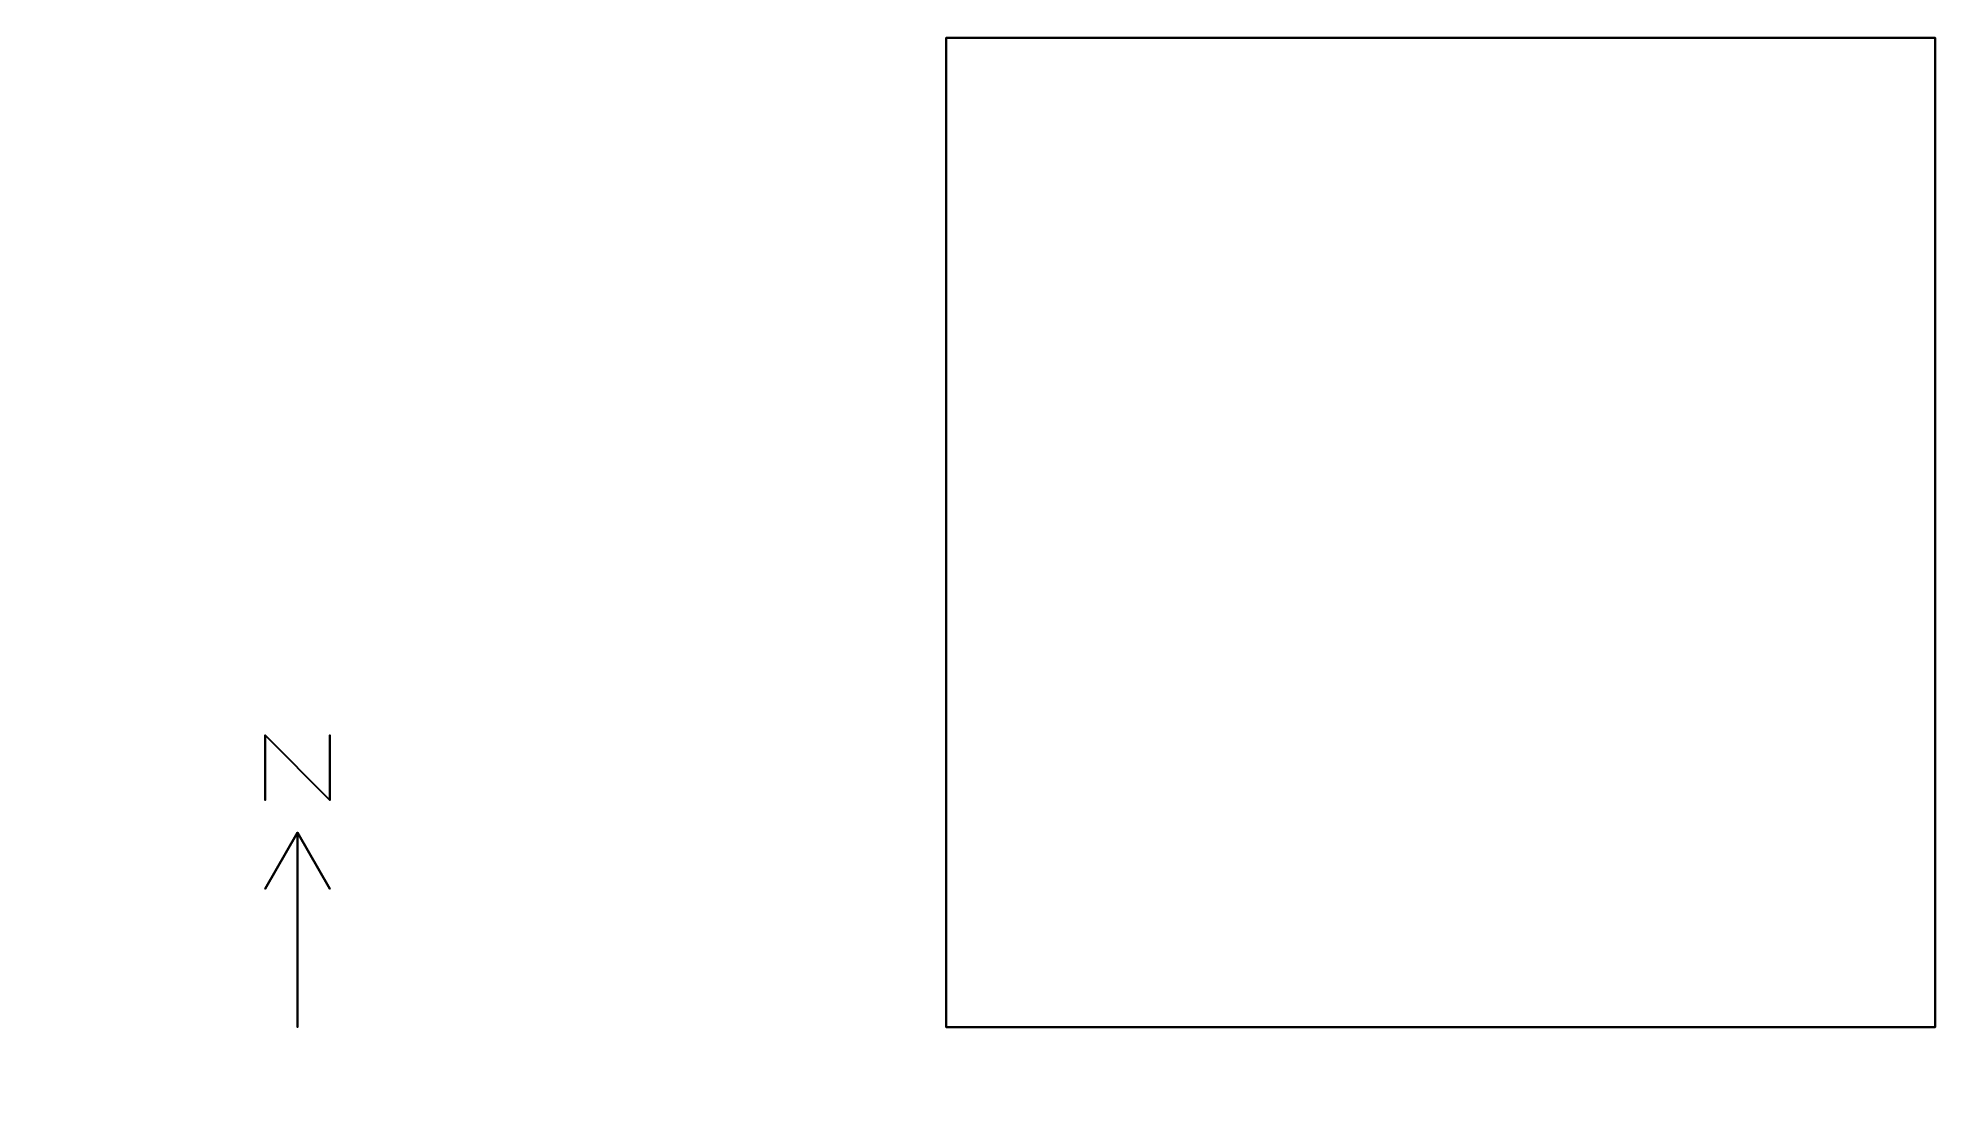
# Model space of a CAD drawing. Header units: metres. Extents: x -14 to 15.2, y -1.1 to 15.2.
import ezdxf

# ---------------------------------------------------------------- set-up
doc = ezdxf.new("R2010")
doc.units = ezdxf.units.M

msp = doc.modelspace()

# ---------------------------------------------------------------- linework, layer by layer
at = {"layer": '1', "color": 3}
for points in [[(-10.5, 4.5, 0.1), (-10.5, 4.5), (-10.5, 3.5), (-10.5, 3.5, 0.1)], [(-10.5, 4.5, 0.1), (-10.5, 4.5), (-9.5, 3.5), (-9.5, 3.5, 0.1)], [(-9.5, 4.5, 0.1), (-9.5, 4.5), (-9.5, 3.5), (-9.5, 3.5, 0.1)], [(-10, 3, 0.1), (-10, 3), (-10.5, 2.13397), (-10.5, 2.13397, 0.1)], [(-10, 3, 0.1), (-10, 3), (-10, 0), (-10, 0, 0.1)], [(-10, 3, 0.1), (-10, 3), (-9.5, 2.13397), (-9.5, 2.13397, 0.1)]]:
    msp.add_3dface(points, dxfattribs=at)
at = {"layer": 'ZONE_ONE', "color": 43}
for points in [[(15.24, 15.24, 4.572), (15.24, 15.24), (0, 15.24), (0, 15.24, 4.572)], [(0, 15.24, 4.572), (0, 15.24), (0, 0), (0, 0, 4.572)], [(15.24, 0, 4.572), (15.24, 0), (15.24, 15.24), (15.24, 15.24, 4.572)], [(0, 0, 4.572), (0, 0), (15.24, 0), (15.24, 0, 4.572)]]:
    msp.add_3dface(points, dxfattribs=at)
at = {"layer": 'ZONE_ONE', "color": 8}
msp.add_3dface([(15.24, 0), (0, 0), (0, 15.24), (15.24, 15.24)], dxfattribs=at)
at = {"layer": 'ZONE_ONE', "color": 15}
msp.add_3dface([(0, 15.24, 4.572), (0, 0, 4.572), (15.24, 0, 4.572), (15.24, 15.24, 4.572)], dxfattribs=at)
at = {"layer": 'ZONE_ONE', "color": 143}
msp.add_3dface([(0.548, 0, 2.5), (0.548, 0, 0.5), (5.548, 0, 0.5), (5.548, 0, 2.5)], dxfattribs=at)

doc.saveas('drawing.dxf')
